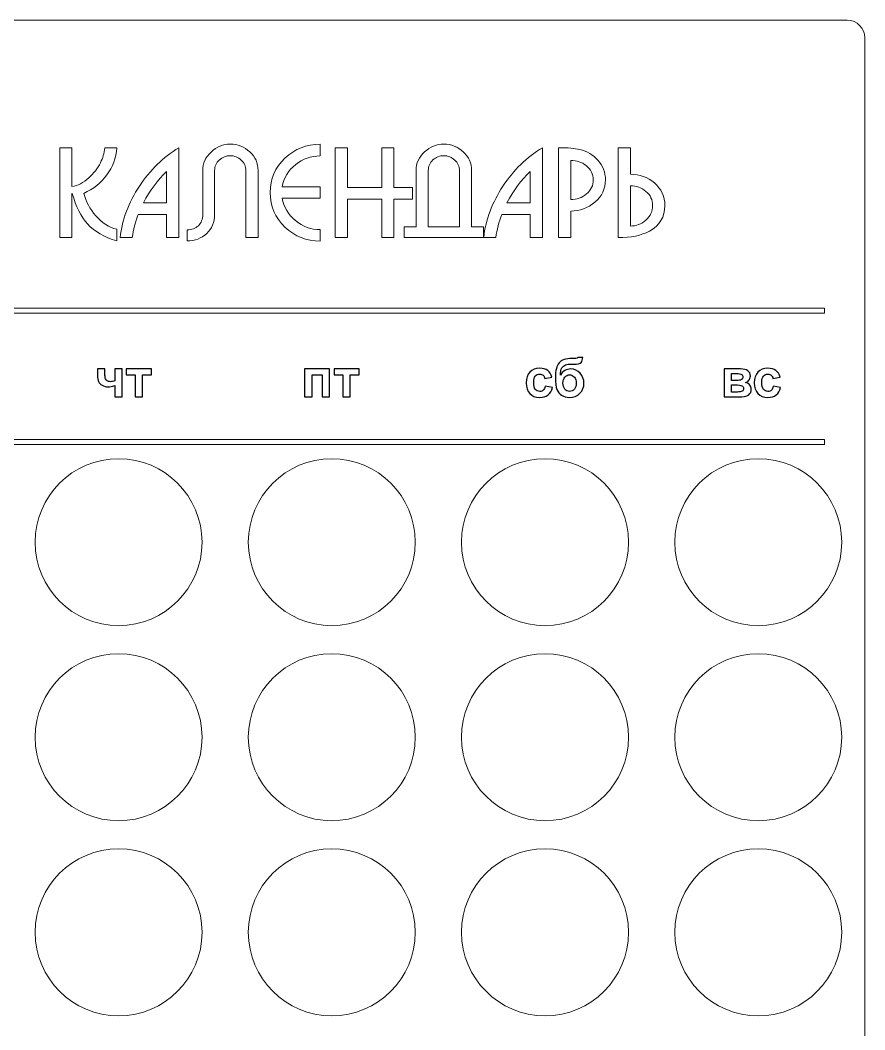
# Model space of a CAD drawing. Header units: millimetres. Extents: x -676 to 660, y -238 to 366.
# Drawn here: x 27.8 to 161, y 206.5 to 365.7 of the extents above; entities that cross this region are included whole.
import ezdxf

# ---------------------------------------------------------------- set-up
doc = ezdxf.new("R2010")
doc.units = ezdxf.units.MM
doc.header["$MEASUREMENT"] = 0
doc.layers.add('layer 1', color=7, linetype='Continuous')

msp = doc.modelspace()

# ---------------------------------------------------------------- linework, layer by layer
at = {"layer": 'layer 1', "color": 242, "lineweight": 20}
for centre in [(43.3067, 283.3926), (76.9387, 283.3926), (110.5707, 283.3926), (144.2027, 283.3926), (43.3067, 252.6406), (76.9387, 252.6406), (110.5707, 252.6406), (144.2027, 252.6406), (43.3067, 221.8886), (76.9387, 221.8886), (110.5707, 221.8886), (144.2027, 221.8886)]:
    msp.add_ellipse(centre, major_axis=(0, 13.1651), ratio=1, dxfattribs=at)
at = {"layer": 'layer 1', "color": 254, "lineweight": 20}
msp.add_open_spline([(-61.6584, 365.6892), (-61.6584, 365.6892), (158.2237, 365.6892), (158.2237, 365.6892), (158.2237, 365.6892), (159.7573, 365.6892), (161.012, 364.4345), (161.012, 362.9009), (161.012, 362.9009), (161.012, 362.9009), (161.012, 133.0603), (161.012, 133.0603), (161.012, 133.0603), (161.012, 131.5267), (159.7573, 130.272), (158.2237, 130.272), (158.2237, 130.272), (158.2237, 130.272), (-71.6169, 130.272), (-71.6169, 130.272), (-71.6169, 130.272), (-73.1505, 130.272), (-74.4052, 131.5267), (-74.4052, 133.0603), (-74.4052, 133.0603), (-74.4052, 133.0603), (-74.4052, 352.9424), (-74.4052, 352.9424), (-74.4052, 352.9424), (-74.4052, 359.9532), (-68.6692, 365.6892), (-61.6584, 365.6892)], degree=3, knots=[0, 0, 0, 0, 0.11111111, 0.11111111, 0.11111111, 0.11111111, 0.22222222, 0.22222222, 0.22222222, 0.22222222, 0.33333333, 0.33333333, 0.33333333, 0.33333333, 0.44444444, 0.44444444, 0.44444444, 0.44444444, 0.55555556, 0.55555556, 0.55555556, 0.55555556, 0.66666667, 0.66666667, 0.66666667, 0.66666667, 0.77777778, 0.77777778, 0.77777778, 0.77777778, 1, 1, 1, 1], dxfattribs=at)
at = {"layer": 'layer 1', "color": 250, "lineweight": 9}
for points, knots in [([(35.9587, 339.4564), (36.8666, 339.6023), (37.7503, 340.0644), (38.6096, 340.8427), (38.6096, 340.8427), (39.3716, 341.5236), (39.9877, 342.3181), (40.4579, 343.2261), (40.4579, 343.2261), (40.8146, 343.9232), (41.0416, 344.7096), (41.1389, 345.5851), (41.1389, 345.5851), (41.1389, 345.5851), (43.0359, 345.5851), (43.0359, 345.5851), (43.0359, 345.5851), (42.9062, 343.98), (42.3792, 342.5492), (41.4551, 341.2926), (41.4551, 341.2926), (40.5309, 340.0361), (39.323, 339.0673), (37.8313, 338.3863), (37.8313, 338.3863), (38.1556, 337.0892), (38.7798, 335.9138), (39.704, 334.8599), (39.704, 334.8599), (40.693, 333.7249), (41.8037, 333.0115), (43.0359, 332.7197), (43.0359, 332.7197), (43.0359, 332.7197), (43.0359, 330.8957), (43.0359, 330.8957), (43.0359, 330.8957), (41.0416, 331.4794), (39.4932, 332.3711), (38.3907, 333.5709), (38.3907, 333.5709), (37.3693, 334.7059), (36.5748, 336.311), (36.0073, 338.3863), (36.0073, 338.3863), (36.0073, 338.3863), (35.9587, 338.3863), (35.9587, 338.3863), (35.9587, 338.3863), (35.9587, 338.3863), (35.9587, 331.4064), (35.9587, 331.4064), (35.9587, 331.4064), (35.9587, 331.4064), (34.0374, 331.4064), (34.0374, 331.4064), (34.0374, 331.4064), (34.0374, 331.4064), (34.0374, 345.5851), (34.0374, 345.5851), (34.0374, 345.5851), (34.0374, 345.5851), (35.9587, 345.5851), (35.9587, 345.5851), (35.9587, 345.5851), (35.9587, 345.5851), (35.9587, 339.4564), (35.9587, 339.4564)], [0, 0, 0, 0, 0.05555556, 0.05555556, 0.05555556, 0.05555556, 0.11111111, 0.11111111, 0.11111111, 0.11111111, 0.16666667, 0.16666667, 0.16666667, 0.16666667, 0.22222222, 0.22222222, 0.22222222, 0.22222222, 0.27777778, 0.27777778, 0.27777778, 0.27777778, 0.33333333, 0.33333333, 0.33333333, 0.33333333, 0.38888889, 0.38888889, 0.38888889, 0.38888889, 0.44444444, 0.44444444, 0.44444444, 0.44444444, 0.5, 0.5, 0.5, 0.5, 0.55555556, 0.55555556, 0.55555556, 0.55555556, 0.61111111, 0.61111111, 0.61111111, 0.61111111, 0.66666667, 0.66666667, 0.66666667, 0.66666667, 0.72222222, 0.72222222, 0.72222222, 0.72222222, 0.77777778, 0.77777778, 0.77777778, 0.77777778, 0.83333333, 0.83333333, 0.83333333, 0.83333333, 0.88888889, 0.88888889, 0.88888889, 0.88888889, 1, 1, 1, 1]), ([(52.8127, 345.5851), (52.8127, 345.5851), (52.8127, 331.4064), (52.8127, 331.4064), (52.8127, 331.4064), (52.8127, 331.4064), (50.8914, 331.4064), (50.8914, 331.4064), (50.8914, 331.4064), (50.8914, 331.4064), (50.8914, 335.0788), (50.8914, 335.0788), (50.8914, 335.0788), (50.8914, 335.0788), (46.4164, 335.0788), (46.4164, 335.0788), (46.4164, 335.0788), (45.9462, 333.8952), (45.6301, 332.6711), (45.4679, 331.4064), (45.4679, 331.4064), (45.4679, 331.4064), (43.5466, 331.4064), (43.5466, 331.4064), (43.5466, 331.4064), (43.8709, 334.2438), (44.8842, 336.9514), (46.5867, 339.5294), (46.5867, 339.5294), (48.2567, 342.0587), (50.332, 344.0773), (52.8127, 345.5851)], [0, 0, 0, 0, 0.11111111, 0.11111111, 0.11111111, 0.11111111, 0.22222222, 0.22222222, 0.22222222, 0.22222222, 0.33333333, 0.33333333, 0.33333333, 0.33333333, 0.44444444, 0.44444444, 0.44444444, 0.44444444, 0.55555556, 0.55555556, 0.55555556, 0.55555556, 0.66666667, 0.66666667, 0.66666667, 0.66666667, 0.77777778, 0.77777778, 0.77777778, 0.77777778, 1, 1, 1, 1]), ([(54.1016, 330.8957), (54.1016, 330.8957), (54.1016, 332.6467), (54.1016, 332.6467), (54.1016, 332.6467), (54.8474, 332.6467), (55.4473, 332.8616), (55.9013, 333.2912), (55.9013, 333.2912), (56.3553, 333.7209), (56.5823, 334.3086), (56.5823, 335.0544), (56.5823, 335.0544), (56.5823, 335.0544), (56.5823, 341.9857), (56.5823, 341.9857), (56.5823, 341.9857), (56.5823, 343.1045), (57.0201, 344.0773), (57.8956, 344.9042), (57.8956, 344.9042), (58.7711, 345.7311), (59.7845, 346.1445), (60.9356, 346.1445), (60.9356, 346.1445), (62.103, 346.1445), (63.1245, 345.7432), (64, 344.9406), (64, 344.9406), (64.8755, 344.1381), (65.3133, 343.1531), (65.3133, 341.9857), (65.3133, 341.9857), (65.3133, 341.9857), (65.3133, 331.4064), (65.3133, 331.4064), (65.3133, 331.4064), (65.3133, 331.4064), (63.392, 331.4064), (63.392, 331.4064), (63.392, 331.4064), (63.392, 331.4064), (63.392, 341.9857), (63.392, 341.9857), (63.392, 341.9857), (63.392, 342.6343), (63.1447, 343.1855), (62.6502, 343.6395), (62.6502, 343.6395), (62.1557, 344.0935), (61.5842, 344.3205), (60.9356, 344.3205), (60.9356, 344.3205), (60.2709, 344.3205), (59.6912, 344.0935), (59.1967, 343.6395), (59.1967, 343.6395), (58.7022, 343.1855), (58.455, 342.6343), (58.455, 341.9857), (58.455, 341.9857), (58.455, 341.9857), (58.455, 335.0544), (58.455, 335.0544), (58.455, 335.0544), (58.455, 333.8384), (58.0415, 332.8413), (57.2146, 332.063), (57.2146, 332.063), (56.3877, 331.2848), (55.3501, 330.8957), (54.1016, 330.8957)], [0, 0, 0, 0, 0.05263158, 0.05263158, 0.05263158, 0.05263158, 0.10526316, 0.10526316, 0.10526316, 0.10526316, 0.15789474, 0.15789474, 0.15789474, 0.15789474, 0.21052632, 0.21052632, 0.21052632, 0.21052632, 0.26315789, 0.26315789, 0.26315789, 0.26315789, 0.31578947, 0.31578947, 0.31578947, 0.31578947, 0.36842105, 0.36842105, 0.36842105, 0.36842105, 0.42105263, 0.42105263, 0.42105263, 0.42105263, 0.47368421, 0.47368421, 0.47368421, 0.47368421, 0.52631579, 0.52631579, 0.52631579, 0.52631579, 0.57894737, 0.57894737, 0.57894737, 0.57894737, 0.63157895, 0.63157895, 0.63157895, 0.63157895, 0.68421053, 0.68421053, 0.68421053, 0.68421053, 0.73684211, 0.73684211, 0.73684211, 0.73684211, 0.78947368, 0.78947368, 0.78947368, 0.78947368, 0.84210526, 0.84210526, 0.84210526, 0.84210526, 0.89473684, 0.89473684, 0.89473684, 0.89473684, 1, 1, 1, 1]), ([(69.1315, 337.6081), (69.3585, 336.2178), (70.0557, 335.0463), (71.2231, 334.0938), (71.2231, 334.0938), (72.3905, 333.1453), (73.6794, 332.6711), (75.09, 332.6711), (75.09, 332.6711), (75.09, 332.6711), (75.09, 330.847), (75.09, 330.847), (75.09, 330.847), (72.9498, 330.847), (71.1015, 331.5888), (69.545, 333.0723), (69.545, 333.0723), (67.9885, 334.5559), (67.2102, 336.3677), (67.2102, 338.5079), (67.2102, 338.5079), (67.2102, 340.6481), (67.9885, 342.4559), (69.545, 343.9314), (69.545, 343.9314), (71.1015, 345.4068), (72.9498, 346.1445), (75.09, 346.1445), (75.09, 346.1445), (75.09, 346.1445), (75.09, 344.2962), (75.09, 344.2962), (75.09, 344.2962), (73.6632, 344.2962), (72.3823, 343.8422), (71.2474, 342.9342), (71.2474, 342.9342), (70.0638, 341.9938), (69.3585, 340.8265), (69.1315, 339.4321), (69.1315, 339.4321), (69.1315, 339.4321), (75.09, 339.4321), (75.09, 339.4321), (75.09, 339.4321), (75.09, 339.4321), (75.09, 337.6081), (75.09, 337.6081), (75.09, 337.6081), (75.09, 337.6081), (69.1315, 337.6081), (69.1315, 337.6081)], [0, 0, 0, 0, 0.07142857, 0.07142857, 0.07142857, 0.07142857, 0.14285714, 0.14285714, 0.14285714, 0.14285714, 0.21428571, 0.21428571, 0.21428571, 0.21428571, 0.28571429, 0.28571429, 0.28571429, 0.28571429, 0.35714286, 0.35714286, 0.35714286, 0.35714286, 0.42857143, 0.42857143, 0.42857143, 0.42857143, 0.5, 0.5, 0.5, 0.5, 0.57142857, 0.57142857, 0.57142857, 0.57142857, 0.64285714, 0.64285714, 0.64285714, 0.64285714, 0.71428571, 0.71428571, 0.71428571, 0.71428571, 0.78571429, 0.78571429, 0.78571429, 0.78571429, 0.85714286, 0.85714286, 0.85714286, 0.85714286, 1, 1, 1, 1]), ([(77.4734, 345.5851), (77.4734, 345.5851), (79.3947, 345.5851), (79.3947, 345.5851), (79.3947, 345.5851), (79.3947, 345.5851), (79.3947, 339.2862), (79.3947, 339.2862), (79.3947, 339.2862), (79.3947, 339.2862), (84.8181, 339.2862), (84.8181, 339.2862), (84.8181, 339.2862), (84.8181, 339.2862), (84.8181, 345.5851), (84.8181, 345.5851), (84.8181, 345.5851), (84.8181, 345.5851), (86.7394, 345.5851), (86.7394, 345.5851), (86.7394, 345.5851), (86.7394, 345.5851), (86.7394, 339.2862), (86.7394, 339.2862), (86.7394, 339.2862), (86.7394, 339.2862), (89.6578, 339.2862), (89.6578, 339.2862), (89.6578, 339.2862), (89.6578, 339.2862), (89.6578, 337.4622), (89.6578, 337.4622), (89.6578, 337.4622), (89.6578, 337.4622), (86.7394, 337.4622), (86.7394, 337.4622), (86.7394, 337.4622), (86.7394, 337.4622), (86.7394, 331.4064), (86.7394, 331.4064), (86.7394, 331.4064), (86.7394, 331.4064), (84.8181, 331.4064), (84.8181, 331.4064), (84.8181, 331.4064), (84.8181, 331.4064), (84.8181, 337.4622), (84.8181, 337.4622), (84.8181, 337.4622), (84.8181, 337.4622), (79.3947, 337.4622), (79.3947, 337.4622), (79.3947, 337.4622), (79.3947, 337.4622), (79.3947, 331.4064), (79.3947, 331.4064), (79.3947, 331.4064), (79.3947, 331.4064), (77.4734, 331.4064), (77.4734, 331.4064), (77.4734, 331.4064), (77.4734, 331.4064), (77.4734, 345.5851), (77.4734, 345.5851)], [0, 0, 0, 0, 0.05882353, 0.05882353, 0.05882353, 0.05882353, 0.11764706, 0.11764706, 0.11764706, 0.11764706, 0.17647059, 0.17647059, 0.17647059, 0.17647059, 0.23529412, 0.23529412, 0.23529412, 0.23529412, 0.29411765, 0.29411765, 0.29411765, 0.29411765, 0.35294118, 0.35294118, 0.35294118, 0.35294118, 0.41176471, 0.41176471, 0.41176471, 0.41176471, 0.47058824, 0.47058824, 0.47058824, 0.47058824, 0.52941176, 0.52941176, 0.52941176, 0.52941176, 0.58823529, 0.58823529, 0.58823529, 0.58823529, 0.64705882, 0.64705882, 0.64705882, 0.64705882, 0.70588235, 0.70588235, 0.70588235, 0.70588235, 0.76470588, 0.76470588, 0.76470588, 0.76470588, 0.82352941, 0.82352941, 0.82352941, 0.82352941, 0.88235294, 0.88235294, 0.88235294, 0.88235294, 1, 1, 1, 1]), ([(100.8695, 331.4064), (100.8695, 331.4064), (88.3689, 331.4064), (88.3689, 331.4064), (88.3689, 331.4064), (88.3689, 331.4064), (88.3689, 333.1088), (88.3689, 333.1088), (88.3689, 333.1088), (88.3689, 333.1088), (90.2416, 333.1088), (90.2416, 333.1088), (90.2416, 333.1088), (90.2416, 333.1088), (90.2416, 341.9857), (90.2416, 341.9857), (90.2416, 341.9857), (90.2416, 343.1207), (90.6834, 344.0975), (91.567, 344.9163), (91.567, 344.9163), (92.4507, 345.7351), (93.4681, 346.1445), (94.6192, 346.1445), (94.6192, 346.1445), (95.7866, 346.1445), (96.808, 345.7432), (97.6836, 344.9406), (97.6836, 344.9406), (98.5591, 344.1381), (98.9969, 343.1531), (98.9969, 341.9857), (98.9969, 341.9857), (98.9969, 341.9857), (98.9969, 333.1088), (98.9969, 333.1088), (98.9969, 333.1088), (98.9969, 333.1088), (100.8695, 333.1088), (100.8695, 333.1088), (100.8695, 333.1088), (100.8695, 333.1088), (100.8695, 331.4064), (100.8695, 331.4064)], [0, 0, 0, 0, 0.08333333, 0.08333333, 0.08333333, 0.08333333, 0.16666667, 0.16666667, 0.16666667, 0.16666667, 0.25, 0.25, 0.25, 0.25, 0.33333333, 0.33333333, 0.33333333, 0.33333333, 0.41666667, 0.41666667, 0.41666667, 0.41666667, 0.5, 0.5, 0.5, 0.5, 0.58333333, 0.58333333, 0.58333333, 0.58333333, 0.66666667, 0.66666667, 0.66666667, 0.66666667, 0.75, 0.75, 0.75, 0.75, 0.83333333, 0.83333333, 0.83333333, 0.83333333, 1, 1, 1, 1]), ([(110.1599, 345.5851), (110.1599, 345.5851), (110.1599, 331.4064), (110.1599, 331.4064), (110.1599, 331.4064), (110.1599, 331.4064), (108.2386, 331.4064), (108.2386, 331.4064), (108.2386, 331.4064), (108.2386, 331.4064), (108.2386, 335.0788), (108.2386, 335.0788), (108.2386, 335.0788), (108.2386, 335.0788), (103.7636, 335.0788), (103.7636, 335.0788), (103.7636, 335.0788), (103.2934, 333.8952), (102.9773, 332.6711), (102.8151, 331.4064), (102.8151, 331.4064), (102.8151, 331.4064), (100.8938, 331.4064), (100.8938, 331.4064), (100.8938, 331.4064), (101.2181, 334.2438), (102.2314, 336.9514), (103.9339, 339.5294), (103.9339, 339.5294), (105.6039, 342.0587), (107.6792, 344.0773), (110.1599, 345.5851)], [0, 0, 0, 0, 0.11111111, 0.11111111, 0.11111111, 0.11111111, 0.22222222, 0.22222222, 0.22222222, 0.22222222, 0.33333333, 0.33333333, 0.33333333, 0.33333333, 0.44444444, 0.44444444, 0.44444444, 0.44444444, 0.55555556, 0.55555556, 0.55555556, 0.55555556, 0.66666667, 0.66666667, 0.66666667, 0.66666667, 0.77777778, 0.77777778, 0.77777778, 0.77777778, 1, 1, 1, 1]), ([(114.6348, 335.5895), (114.6348, 335.5895), (114.6348, 331.4064), (114.6348, 331.4064), (114.6348, 331.4064), (114.6348, 331.4064), (112.7135, 331.4064), (112.7135, 331.4064), (112.7135, 331.4064), (112.7135, 331.4064), (112.7135, 345.5851), (112.7135, 345.5851), (112.7135, 345.5851), (114.1565, 345.5851), (115.2671, 345.4879), (116.0454, 345.2933), (116.0454, 345.2933), (117.2127, 345.0177), (118.1612, 344.4664), (118.8908, 343.6395), (118.8908, 343.6395), (119.7015, 342.7316), (120.1068, 341.6939), (120.1068, 340.5265), (120.1068, 340.5265), (120.1068, 339.1159), (119.5515, 337.9405), (118.4409, 337.0001), (118.4409, 337.0001), (117.3303, 336.0597), (116.0616, 335.5895), (114.6348, 335.5895)], [0, 0, 0, 0, 0.11111111, 0.11111111, 0.11111111, 0.11111111, 0.22222222, 0.22222222, 0.22222222, 0.22222222, 0.33333333, 0.33333333, 0.33333333, 0.33333333, 0.44444444, 0.44444444, 0.44444444, 0.44444444, 0.55555556, 0.55555556, 0.55555556, 0.55555556, 0.66666667, 0.66666667, 0.66666667, 0.66666667, 0.77777778, 0.77777778, 0.77777778, 0.77777778, 1, 1, 1, 1]), ([(124.0468, 341.402), (125.4898, 341.402), (126.7463, 340.9481), (127.8164, 340.0401), (127.8164, 340.0401), (128.9189, 339.0835), (129.4702, 337.8918), (129.4702, 336.465), (129.4702, 336.465), (129.4702, 334.6491), (128.6595, 333.3034), (127.0382, 332.4279), (127.0382, 332.4279), (125.7573, 331.7469), (124.1197, 331.4064), (122.1255, 331.4064), (122.1255, 331.4064), (122.1255, 331.4064), (122.1255, 345.5851), (122.1255, 345.5851), (122.1255, 345.5851), (122.1255, 345.5851), (124.0468, 345.5851), (124.0468, 345.5851), (124.0468, 345.5851), (124.0468, 345.5851), (124.0468, 341.402), (124.0468, 341.402)], [0, 0, 0, 0, 0.125, 0.125, 0.125, 0.125, 0.25, 0.25, 0.25, 0.25, 0.375, 0.375, 0.375, 0.375, 0.5, 0.5, 0.5, 0.5, 0.625, 0.625, 0.625, 0.625, 0.75, 0.75, 0.75, 0.75, 1, 1, 1, 1]), ([(92.1629, 333.1088), (92.1629, 333.1088), (97.0756, 333.1088), (97.0756, 333.1088), (97.0756, 333.1088), (97.0756, 333.1088), (97.0756, 341.9857), (97.0756, 341.9857), (97.0756, 341.9857), (97.0756, 342.6343), (96.8283, 343.1855), (96.3338, 343.6395), (96.3338, 343.6395), (95.8393, 344.0935), (95.2678, 344.3205), (94.6192, 344.3205), (94.6192, 344.3205), (93.9545, 344.3205), (93.3789, 344.0975), (92.8925, 343.6517), (92.8925, 343.6517), (92.4061, 343.2058), (92.1629, 342.6505), (92.1629, 341.9857), (92.1629, 341.9857), (92.1629, 341.9857), (92.1629, 333.1088), (92.1629, 333.1088)], [0, 0, 0, 0, 0.125, 0.125, 0.125, 0.125, 0.25, 0.25, 0.25, 0.25, 0.375, 0.375, 0.375, 0.375, 0.5, 0.5, 0.5, 0.5, 0.625, 0.625, 0.625, 0.625, 0.75, 0.75, 0.75, 0.75, 1, 1, 1, 1]), ([(114.6348, 337.4135), (115.559, 337.4135), (116.3818, 337.7094), (117.1033, 338.3012), (117.1033, 338.3012), (117.8248, 338.893), (118.1855, 339.6348), (118.1855, 340.5265), (118.1855, 340.5265), (118.1855, 341.4183), (117.8126, 342.1641), (117.0668, 342.764), (117.0668, 342.764), (116.3696, 343.3152), (115.559, 343.5909), (114.6348, 343.5909), (114.6348, 343.5909), (114.6348, 343.5909), (114.6348, 337.4135), (114.6348, 337.4135)], [0, 0, 0, 0, 0.16666667, 0.16666667, 0.16666667, 0.16666667, 0.33333333, 0.33333333, 0.33333333, 0.33333333, 0.5, 0.5, 0.5, 0.5, 0.66666667, 0.66666667, 0.66666667, 0.66666667, 1, 1, 1, 1]), ([(47.219, 336.9028), (47.219, 336.9028), (50.8914, 336.9028), (50.8914, 336.9028), (50.8914, 336.9028), (50.8914, 336.9028), (50.8914, 341.8155), (50.8914, 341.8155), (50.8914, 341.8155), (49.4646, 340.486), (48.2404, 338.8484), (47.219, 336.9028)], [0, 0, 0, 0, 0.25, 0.25, 0.25, 0.25, 0.5, 0.5, 0.5, 0.5, 1, 1, 1, 1]), ([(104.5662, 336.9028), (104.5662, 336.9028), (108.2386, 336.9028), (108.2386, 336.9028), (108.2386, 336.9028), (108.2386, 336.9028), (108.2386, 341.8155), (108.2386, 341.8155), (108.2386, 341.8155), (106.8118, 340.486), (105.5876, 338.8484), (104.5662, 336.9028)], [0, 0, 0, 0, 0.25, 0.25, 0.25, 0.25, 0.5, 0.5, 0.5, 0.5, 1, 1, 1, 1]), ([(124.0468, 339.578), (124.0468, 339.578), (124.0468, 333.2304), (124.0468, 333.2304), (124.0468, 333.2304), (124.9547, 333.2304), (125.7654, 333.5466), (126.4788, 334.1789), (126.4788, 334.1789), (127.1922, 334.8112), (127.5489, 335.5733), (127.5489, 336.465), (127.5489, 336.465), (127.5489, 337.373), (127.1963, 338.1188), (126.491, 338.7025), (126.491, 338.7025), (125.7857, 339.2862), (124.971, 339.578), (124.0468, 339.578)], [0, 0, 0, 0, 0.16666667, 0.16666667, 0.16666667, 0.16666667, 0.33333333, 0.33333333, 0.33333333, 0.33333333, 0.5, 0.5, 0.5, 0.5, 0.66666667, 0.66666667, 0.66666667, 0.66666667, 1, 1, 1, 1])]:
    msp.add_open_spline(points, degree=3, knots=knots, dxfattribs=at)
at = {"layer": 'layer 1', "color": 250, "lineweight": 20}
for points in [[(-64.4468, 320.2787), (-64.4468, 320.2787), (154.6385, 320.2787), (154.6385, 320.2787), (154.6385, 320.2787), (154.6385, 320.2787), (154.6385, 319.4821), (154.6385, 319.4821), (154.6385, 319.4821), (154.6385, 319.4821), (-64.4468, 319.4821), (-64.4468, 319.4821), (-64.4468, 319.4821), (-64.4468, 319.4821), (-64.4468, 320.2787), (-64.4468, 320.2787)], [(-64.4468, 299.5652), (-64.4468, 299.5652), (154.6385, 299.5652), (154.6385, 299.5652), (154.6385, 299.5652), (154.6385, 299.5652), (154.6385, 298.7686), (154.6385, 298.7686), (154.6385, 298.7686), (154.6385, 298.7686), (-64.4468, 298.7686), (-64.4468, 298.7686), (-64.4468, 298.7686), (-64.4468, 298.7686), (-64.4468, 299.5652), (-64.4468, 299.5652)]]:
    msp.add_open_spline(points, degree=3, knots=[0, 0, 0, 0, 0.2, 0.2, 0.2, 0.2, 0.4, 0.4, 0.4, 0.4, 0.6, 0.6, 0.6, 0.6, 1, 1, 1, 1], dxfattribs=at)
at = {"layer": 'layer 1', "color": 250}
for points, knots in [([(115.7415, 312.5251), (115.7415, 312.5251), (116.5289, 312.5251), (116.5289, 312.5251), (116.5289, 312.5251), (116.5035, 312.1765), (116.4118, 311.9127), (116.2538, 311.732), (116.2538, 311.732), (116.0957, 311.5528), (115.7034, 311.4625), (115.0797, 311.4625), (115.0797, 311.4625), (115.0063, 311.4625), (114.9315, 311.4639), (114.8567, 311.4668), (114.8567, 311.4668), (114.8567, 311.4668), (114.7072, 311.4668), (114.7072, 311.4668), (114.7072, 311.4668), (114.3375, 311.4668), (114.0369, 311.4258), (113.8055, 311.344), (113.8055, 311.344), (113.574, 311.2636), (113.3835, 311.1055), (113.2368, 310.8713), (113.2368, 310.8713), (113.0886, 310.6356), (113.0124, 310.2574), (113.0068, 309.7367), (113.0068, 309.7367), (113.1775, 310.0585), (113.3991, 310.2983), (113.6714, 310.4578), (113.6714, 310.4578), (113.9423, 310.6173), (114.2669, 310.6963), (114.6408, 310.6963), (114.6408, 310.6963), (115.218, 310.6963), (115.7062, 310.4719), (116.107, 310.0218), (116.107, 310.0218), (116.5063, 309.573), (116.7067, 309.0523), (116.7067, 308.4611), (116.7067, 308.4611), (116.7067, 307.8444), (116.4965, 307.3152), (116.076, 306.8722), (116.076, 306.8722), (115.654, 306.4305), (115.1051, 306.2089), (114.4264, 306.2089), (114.4264, 306.2089), (113.9593, 306.2089), (113.5501, 306.3204), (113.1959, 306.5448), (113.1959, 306.5448), (112.8431, 306.7677), (112.5905, 307.0739), (112.4381, 307.462), (112.4381, 307.462), (112.2871, 307.8501), (112.2109, 308.4921), (112.2109, 309.3896), (112.2109, 309.3896), (112.2109, 310.4451), (112.4056, 311.2029), (112.7937, 311.6643), (112.7937, 311.6643), (113.1817, 312.1257), (113.8591, 312.3558), (114.8257, 312.3558), (114.8257, 312.3558), (114.8257, 312.3558), (115.4141, 312.3558), (115.4141, 312.3558), (115.4141, 312.3558), (115.5778, 312.3558), (115.6865, 312.4122), (115.7415, 312.5251)], [0, 0, 0, 0, 0.04545455, 0.04545455, 0.04545455, 0.04545455, 0.09090909, 0.09090909, 0.09090909, 0.09090909, 0.13636364, 0.13636364, 0.13636364, 0.13636364, 0.18181818, 0.18181818, 0.18181818, 0.18181818, 0.22727273, 0.22727273, 0.22727273, 0.22727273, 0.27272727, 0.27272727, 0.27272727, 0.27272727, 0.31818182, 0.31818182, 0.31818182, 0.31818182, 0.36363636, 0.36363636, 0.36363636, 0.36363636, 0.40909091, 0.40909091, 0.40909091, 0.40909091, 0.45454545, 0.45454545, 0.45454545, 0.45454545, 0.5, 0.5, 0.5, 0.5, 0.54545455, 0.54545455, 0.54545455, 0.54545455, 0.59090909, 0.59090909, 0.59090909, 0.59090909, 0.63636364, 0.63636364, 0.63636364, 0.63636364, 0.68181818, 0.68181818, 0.68181818, 0.68181818, 0.72727273, 0.72727273, 0.72727273, 0.72727273, 0.77272727, 0.77272727, 0.77272727, 0.77272727, 0.81818182, 0.81818182, 0.81818182, 0.81818182, 0.86363636, 0.86363636, 0.86363636, 0.86363636, 0.90909091, 0.90909091, 0.90909091, 0.90909091, 1, 1, 1, 1]), ([(39.9877, 310.7132), (39.9877, 310.7132), (41.1646, 310.7132), (41.1646, 310.7132), (41.1646, 310.7132), (41.1646, 310.7132), (41.1646, 309.6619), (41.1646, 309.6619), (41.1646, 309.6619), (41.1646, 309.422), (41.1858, 309.2442), (41.2281, 309.1257), (41.2281, 309.1257), (41.2719, 309.0086), (41.3622, 308.9084), (41.5019, 308.8237), (41.5019, 308.8237), (41.6402, 308.7405), (41.8165, 308.6981), (42.0282, 308.6981), (42.0282, 308.6981), (42.2342, 308.6981), (42.4657, 308.7447), (42.7225, 308.8393), (42.7225, 308.8393), (42.7225, 308.8393), (42.7225, 310.7132), (42.7225, 310.7132), (42.7225, 310.7132), (42.7225, 310.7132), (43.8824, 310.7132), (43.8824, 310.7132), (43.8824, 310.7132), (43.8824, 310.7132), (43.8824, 306.319), (43.8824, 306.319), (43.8824, 306.319), (43.8824, 306.319), (42.7225, 306.319), (42.7225, 306.319), (42.7225, 306.319), (42.7225, 306.319), (42.7225, 308.0758), (42.7225, 308.0758), (42.7225, 308.0758), (42.2695, 307.9545), (41.9252, 307.8938), (41.6881, 307.8938), (41.6881, 307.8938), (41.3325, 307.8938), (41.0122, 307.97), (40.7286, 308.1238), (40.7286, 308.1238), (40.4449, 308.2762), (40.2502, 308.4724), (40.1444, 308.7108), (40.1444, 308.7108), (40.0399, 308.9493), (39.9877, 309.2668), (39.9877, 309.6633), (39.9877, 309.6633), (39.9877, 309.6633), (39.9877, 310.7132), (39.9877, 310.7132)], [0, 0, 0, 0, 0.05882353, 0.05882353, 0.05882353, 0.05882353, 0.11764706, 0.11764706, 0.11764706, 0.11764706, 0.17647059, 0.17647059, 0.17647059, 0.17647059, 0.23529412, 0.23529412, 0.23529412, 0.23529412, 0.29411765, 0.29411765, 0.29411765, 0.29411765, 0.35294118, 0.35294118, 0.35294118, 0.35294118, 0.41176471, 0.41176471, 0.41176471, 0.41176471, 0.47058824, 0.47058824, 0.47058824, 0.47058824, 0.52941176, 0.52941176, 0.52941176, 0.52941176, 0.58823529, 0.58823529, 0.58823529, 0.58823529, 0.64705882, 0.64705882, 0.64705882, 0.64705882, 0.70588235, 0.70588235, 0.70588235, 0.70588235, 0.76470588, 0.76470588, 0.76470588, 0.76470588, 0.82352941, 0.82352941, 0.82352941, 0.82352941, 0.88235294, 0.88235294, 0.88235294, 0.88235294, 1, 1, 1, 1]), ([(44.5132, 310.7132), (44.5132, 310.7132), (48.484, 310.7132), (48.484, 310.7132), (48.484, 310.7132), (48.484, 310.7132), (48.484, 309.7734), (48.484, 309.7734), (48.484, 309.7734), (48.484, 309.7734), (47.0786, 309.7734), (47.0786, 309.7734), (47.0786, 309.7734), (47.0786, 309.7734), (47.0786, 306.319), (47.0786, 306.319), (47.0786, 306.319), (47.0786, 306.319), (45.9186, 306.319), (45.9186, 306.319), (45.9186, 306.319), (45.9186, 306.319), (45.9186, 309.7734), (45.9186, 309.7734), (45.9186, 309.7734), (45.9186, 309.7734), (44.5132, 309.7734), (44.5132, 309.7734), (44.5132, 309.7734), (44.5132, 309.7734), (44.5132, 310.7132), (44.5132, 310.7132)], [0, 0, 0, 0, 0.11111111, 0.11111111, 0.11111111, 0.11111111, 0.22222222, 0.22222222, 0.22222222, 0.22222222, 0.33333333, 0.33333333, 0.33333333, 0.33333333, 0.44444444, 0.44444444, 0.44444444, 0.44444444, 0.55555556, 0.55555556, 0.55555556, 0.55555556, 0.66666667, 0.66666667, 0.66666667, 0.66666667, 0.77777778, 0.77777778, 0.77777778, 0.77777778, 1, 1, 1, 1]), ([(72.6562, 310.7132), (72.6562, 310.7132), (76.5594, 310.7132), (76.5594, 310.7132), (76.5594, 310.7132), (76.5594, 310.7132), (76.5594, 306.319), (76.5594, 306.319), (76.5594, 306.319), (76.5594, 306.319), (75.3994, 306.319), (75.3994, 306.319), (75.3994, 306.319), (75.3994, 306.319), (75.3994, 309.7734), (75.3994, 309.7734), (75.3994, 309.7734), (75.3994, 309.7734), (73.8161, 309.7734), (73.8161, 309.7734), (73.8161, 309.7734), (73.8161, 309.7734), (73.8161, 306.319), (73.8161, 306.319), (73.8161, 306.319), (73.8161, 306.319), (72.6562, 306.319), (72.6562, 306.319), (72.6562, 306.319), (72.6562, 306.319), (72.6562, 310.7132), (72.6562, 310.7132)], [0, 0, 0, 0, 0.11111111, 0.11111111, 0.11111111, 0.11111111, 0.22222222, 0.22222222, 0.22222222, 0.22222222, 0.33333333, 0.33333333, 0.33333333, 0.33333333, 0.44444444, 0.44444444, 0.44444444, 0.44444444, 0.55555556, 0.55555556, 0.55555556, 0.55555556, 0.66666667, 0.66666667, 0.66666667, 0.66666667, 0.77777778, 0.77777778, 0.77777778, 0.77777778, 1, 1, 1, 1]), ([(77.296, 310.7132), (77.296, 310.7132), (81.2668, 310.7132), (81.2668, 310.7132), (81.2668, 310.7132), (81.2668, 310.7132), (81.2668, 309.7734), (81.2668, 309.7734), (81.2668, 309.7734), (81.2668, 309.7734), (79.8614, 309.7734), (79.8614, 309.7734), (79.8614, 309.7734), (79.8614, 309.7734), (79.8614, 306.319), (79.8614, 306.319), (79.8614, 306.319), (79.8614, 306.319), (78.7014, 306.319), (78.7014, 306.319), (78.7014, 306.319), (78.7014, 306.319), (78.7014, 309.7734), (78.7014, 309.7734), (78.7014, 309.7734), (78.7014, 309.7734), (77.296, 309.7734), (77.296, 309.7734), (77.296, 309.7734), (77.296, 309.7734), (77.296, 310.7132), (77.296, 310.7132)], [0, 0, 0, 0, 0.11111111, 0.11111111, 0.11111111, 0.11111111, 0.22222222, 0.22222222, 0.22222222, 0.22222222, 0.33333333, 0.33333333, 0.33333333, 0.33333333, 0.44444444, 0.44444444, 0.44444444, 0.44444444, 0.55555556, 0.55555556, 0.55555556, 0.55555556, 0.66666667, 0.66666667, 0.66666667, 0.66666667, 0.77777778, 0.77777778, 0.77777778, 0.77777778, 1, 1, 1, 1]), ([(111.6691, 309.4093), (111.6691, 309.4093), (110.526, 309.2061), (110.526, 309.2061), (110.526, 309.2061), (110.4879, 309.4333), (110.4005, 309.6041), (110.2636, 309.7198), (110.2636, 309.7198), (110.1267, 309.8341), (109.9503, 309.8919), (109.733, 309.8919), (109.733, 309.8919), (109.4437, 309.8919), (109.2123, 309.7918), (109.0401, 309.5914), (109.0401, 309.5914), (108.868, 309.391), (108.7819, 309.0566), (108.7819, 308.5867), (108.7819, 308.5867), (108.7819, 308.0646), (108.8694, 307.6962), (109.0444, 307.4803), (109.0444, 307.4803), (109.2194, 307.2644), (109.4536, 307.1572), (109.7471, 307.1572), (109.7471, 307.1572), (109.9672, 307.1572), (110.1479, 307.2207), (110.2876, 307.3463), (110.2876, 307.3463), (110.4287, 307.4719), (110.5275, 307.6878), (110.5853, 307.9954), (110.5853, 307.9954), (110.5853, 307.9954), (111.7283, 307.8007), (111.7283, 307.8007), (111.7283, 307.8007), (111.6098, 307.2757), (111.3826, 306.8792), (111.0467, 306.6111), (111.0467, 306.6111), (110.7109, 306.343), (110.2608, 306.2089), (109.6949, 306.2089), (109.6949, 306.2089), (109.0543, 306.2089), (108.542, 306.4121), (108.161, 306.8171), (108.161, 306.8171), (107.7786, 307.2235), (107.5881, 307.7852), (107.5881, 308.5034), (107.5881, 308.5034), (107.5881, 309.2301), (107.78, 309.7946), (108.1624, 310.1996), (108.1624, 310.1996), (108.5448, 310.6046), (109.0627, 310.8064), (109.7161, 310.8064), (109.7161, 310.8064), (110.2495, 310.8064), (110.6742, 310.6906), (110.9903, 310.4606), (110.9903, 310.4606), (111.305, 310.2306), (111.5308, 309.8807), (111.6691, 309.4093)], [0, 0, 0, 0, 0.05263158, 0.05263158, 0.05263158, 0.05263158, 0.10526316, 0.10526316, 0.10526316, 0.10526316, 0.15789474, 0.15789474, 0.15789474, 0.15789474, 0.21052632, 0.21052632, 0.21052632, 0.21052632, 0.26315789, 0.26315789, 0.26315789, 0.26315789, 0.31578947, 0.31578947, 0.31578947, 0.31578947, 0.36842105, 0.36842105, 0.36842105, 0.36842105, 0.42105263, 0.42105263, 0.42105263, 0.42105263, 0.47368421, 0.47368421, 0.47368421, 0.47368421, 0.52631579, 0.52631579, 0.52631579, 0.52631579, 0.57894737, 0.57894737, 0.57894737, 0.57894737, 0.63157895, 0.63157895, 0.63157895, 0.63157895, 0.68421053, 0.68421053, 0.68421053, 0.68421053, 0.73684211, 0.73684211, 0.73684211, 0.73684211, 0.78947368, 0.78947368, 0.78947368, 0.78947368, 0.84210526, 0.84210526, 0.84210526, 0.84210526, 0.89473684, 0.89473684, 0.89473684, 0.89473684, 1, 1, 1, 1]), ([(138.8483, 310.7132), (138.8483, 310.7132), (141.3939, 310.7132), (141.3939, 310.7132), (141.3939, 310.7132), (141.916, 310.7132), (142.3055, 310.6187), (142.5652, 310.4282), (142.5652, 310.4282), (142.8248, 310.2377), (142.9546, 309.9498), (142.9546, 309.566), (142.9546, 309.566), (142.9546, 309.3204), (142.8841, 309.106), (142.7415, 308.9239), (142.7415, 308.9239), (142.6004, 308.7419), (142.4212, 308.6205), (142.2067, 308.5599), (142.2067, 308.5599), (142.5087, 308.4851), (142.7345, 308.3468), (142.8841, 308.1422), (142.8841, 308.1422), (143.0322, 307.9376), (143.107, 307.7146), (143.107, 307.4719), (143.107, 307.4719), (143.107, 307.1304), (142.9814, 306.8524), (142.7303, 306.6393), (142.7303, 306.6393), (142.4791, 306.4262), (142.1079, 306.319), (141.6169, 306.319), (141.6169, 306.319), (141.6169, 306.319), (138.8483, 306.319), (138.8483, 306.319), (138.8483, 306.319), (138.8483, 306.319), (138.8483, 310.7132), (138.8483, 310.7132)], [0, 0, 0, 0, 0.08333333, 0.08333333, 0.08333333, 0.08333333, 0.16666667, 0.16666667, 0.16666667, 0.16666667, 0.25, 0.25, 0.25, 0.25, 0.33333333, 0.33333333, 0.33333333, 0.33333333, 0.41666667, 0.41666667, 0.41666667, 0.41666667, 0.5, 0.5, 0.5, 0.5, 0.58333333, 0.58333333, 0.58333333, 0.58333333, 0.66666667, 0.66666667, 0.66666667, 0.66666667, 0.75, 0.75, 0.75, 0.75, 0.83333333, 0.83333333, 0.83333333, 0.83333333, 1, 1, 1, 1]), ([(147.6607, 309.4093), (147.6607, 309.4093), (146.5176, 309.2061), (146.5176, 309.2061), (146.5176, 309.2061), (146.4795, 309.4333), (146.3921, 309.6041), (146.2552, 309.7198), (146.2552, 309.7198), (146.1183, 309.8341), (145.9419, 309.8919), (145.7246, 309.8919), (145.7246, 309.8919), (145.4353, 309.8919), (145.2039, 309.7918), (145.0317, 309.5914), (145.0317, 309.5914), (144.8596, 309.391), (144.7735, 309.0566), (144.7735, 308.5867), (144.7735, 308.5867), (144.7735, 308.0646), (144.861, 307.6962), (145.036, 307.4803), (145.036, 307.4803), (145.211, 307.2644), (145.4452, 307.1572), (145.7387, 307.1572), (145.7387, 307.1572), (145.9588, 307.1572), (146.1395, 307.2207), (146.2792, 307.3463), (146.2792, 307.3463), (146.4203, 307.4719), (146.5191, 307.6878), (146.5769, 307.9954), (146.5769, 307.9954), (146.5769, 307.9954), (147.7199, 307.8007), (147.7199, 307.8007), (147.7199, 307.8007), (147.6014, 307.2757), (147.3742, 306.8792), (147.0383, 306.6111), (147.0383, 306.6111), (146.7025, 306.343), (146.2524, 306.2089), (145.6865, 306.2089), (145.6865, 306.2089), (145.0459, 306.2089), (144.5336, 306.4121), (144.1526, 306.8171), (144.1526, 306.8171), (143.7702, 307.2235), (143.5797, 307.7852), (143.5797, 308.5034), (143.5797, 308.5034), (143.5797, 309.2301), (143.7716, 309.7946), (144.154, 310.1996), (144.154, 310.1996), (144.5364, 310.6046), (145.0543, 310.8064), (145.7077, 310.8064), (145.7077, 310.8064), (146.2411, 310.8064), (146.6658, 310.6906), (146.9819, 310.4606), (146.9819, 310.4606), (147.2966, 310.2306), (147.5224, 309.8807), (147.6607, 309.4093)], [0, 0, 0, 0, 0.05263158, 0.05263158, 0.05263158, 0.05263158, 0.10526316, 0.10526316, 0.10526316, 0.10526316, 0.15789474, 0.15789474, 0.15789474, 0.15789474, 0.21052632, 0.21052632, 0.21052632, 0.21052632, 0.26315789, 0.26315789, 0.26315789, 0.26315789, 0.31578947, 0.31578947, 0.31578947, 0.31578947, 0.36842105, 0.36842105, 0.36842105, 0.36842105, 0.42105263, 0.42105263, 0.42105263, 0.42105263, 0.47368421, 0.47368421, 0.47368421, 0.47368421, 0.52631579, 0.52631579, 0.52631579, 0.52631579, 0.57894737, 0.57894737, 0.57894737, 0.57894737, 0.63157895, 0.63157895, 0.63157895, 0.63157895, 0.68421053, 0.68421053, 0.68421053, 0.68421053, 0.73684211, 0.73684211, 0.73684211, 0.73684211, 0.78947368, 0.78947368, 0.78947368, 0.78947368, 0.84210526, 0.84210526, 0.84210526, 0.84210526, 0.89473684, 0.89473684, 0.89473684, 0.89473684, 1, 1, 1, 1]), ([(113.4047, 308.4808), (113.4047, 308.0787), (113.5049, 307.7598), (113.7039, 307.5255), (113.7039, 307.5255), (113.9028, 307.2913), (114.1455, 307.1741), (114.4334, 307.1741), (114.4334, 307.1741), (114.7439, 307.1741), (114.9993, 307.2955), (115.1982, 307.5382), (115.1982, 307.5382), (115.3972, 307.7809), (115.496, 308.0928), (115.496, 308.4766), (115.496, 308.4766), (115.496, 308.8675), (115.3958, 309.1822), (115.194, 309.422), (115.194, 309.422), (114.9922, 309.6619), (114.7424, 309.7819), (114.4461, 309.7819), (114.4461, 309.7819), (114.1582, 309.7819), (113.9127, 309.6633), (113.7095, 309.4277), (113.7095, 309.4277), (113.5063, 309.192), (113.4047, 308.8759), (113.4047, 308.4808)], [0, 0, 0, 0, 0.11111111, 0.11111111, 0.11111111, 0.11111111, 0.22222222, 0.22222222, 0.22222222, 0.22222222, 0.33333333, 0.33333333, 0.33333333, 0.33333333, 0.44444444, 0.44444444, 0.44444444, 0.44444444, 0.55555556, 0.55555556, 0.55555556, 0.55555556, 0.66666667, 0.66666667, 0.66666667, 0.66666667, 0.77777778, 0.77777778, 0.77777778, 0.77777778, 1, 1, 1, 1]), ([(140.0082, 308.8844), (140.0082, 308.8844), (140.7617, 308.8844), (140.7617, 308.8844), (140.7617, 308.8844), (141.1258, 308.8844), (141.3883, 308.9296), (141.5506, 309.0213), (141.5506, 309.0213), (141.7128, 309.113), (141.7947, 309.2569), (141.7947, 309.4531), (141.7947, 309.4531), (141.7947, 309.6394), (141.7185, 309.7706), (141.5675, 309.8496), (141.5675, 309.8496), (141.4165, 309.9286), (141.1484, 309.9681), (140.7617, 309.9681), (140.7617, 309.9681), (140.7617, 309.9681), (140.0082, 309.9681), (140.0082, 309.9681), (140.0082, 309.9681), (140.0082, 309.9681), (140.0082, 308.8844), (140.0082, 308.8844)], [0, 0, 0, 0, 0.125, 0.125, 0.125, 0.125, 0.25, 0.25, 0.25, 0.25, 0.375, 0.375, 0.375, 0.375, 0.5, 0.5, 0.5, 0.5, 0.625, 0.625, 0.625, 0.625, 0.75, 0.75, 0.75, 0.75, 1, 1, 1, 1]), ([(140.0082, 307.0641), (140.0082, 307.0641), (140.9311, 307.0641), (140.9311, 307.0641), (140.9311, 307.0641), (141.2641, 307.0641), (141.5068, 307.1036), (141.6592, 307.184), (141.6592, 307.184), (141.8116, 307.2644), (141.8878, 307.407), (141.8878, 307.6144), (141.8878, 307.6144), (141.8878, 307.8303), (141.8003, 307.9785), (141.6253, 308.0589), (141.6253, 308.0589), (141.4518, 308.1408), (141.1117, 308.1817), (140.6065, 308.1817), (140.6065, 308.1817), (140.6065, 308.1817), (140.0082, 308.1817), (140.0082, 308.1817), (140.0082, 308.1817), (140.0082, 308.1817), (140.0082, 307.0641), (140.0082, 307.0641)], [0, 0, 0, 0, 0.125, 0.125, 0.125, 0.125, 0.25, 0.25, 0.25, 0.25, 0.375, 0.375, 0.375, 0.375, 0.5, 0.5, 0.5, 0.5, 0.625, 0.625, 0.625, 0.625, 0.75, 0.75, 0.75, 0.75, 1, 1, 1, 1])]:
    msp.add_open_spline(points, degree=3, knots=knots, dxfattribs=at)

doc.saveas('drawing.dxf')
